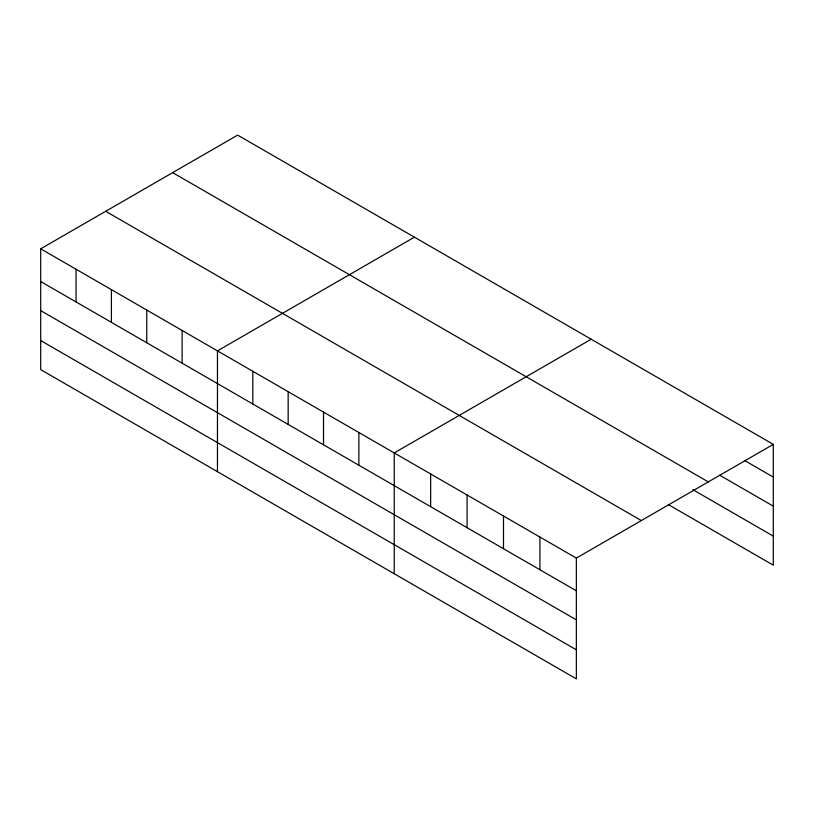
<?xml version="1.0" encoding="UTF-8"?>
<svg xmlns="http://www.w3.org/2000/svg" width="814" height="814" viewBox="0 0 814 814"><rect width="100%" height="100%" fill="white"/><g stroke="black" fill="none" stroke-linecap="round" stroke-linejoin="round"><path stroke-width="1.22" d="M576.353 619.861L576.353 558.078L40.7 248.819L40.7 369.627L576.353 678.886L576.353 619.861L40.7 310.602M668.314 504.568L773.3 565.181L773.3 444.373L237.647 135.114L40.7 248.819M414.418 237.169L217.46 350.875L217.46 471.682M591.178 339.224L394.23 452.93L394.23 573.738M576.353 558.078L773.3 444.373M744.372 460.378L773.3 477.075M719.739 475.223L773.3 506.155M172.66 172.639L708.302 481.888M692.948 489.723L773.3 536.111M105.698 211.294L641.34 520.553M40.7 281.532L576.353 590.791M40.7 340.557L576.353 649.816M539.926 537.047L539.926 569.759M503.5 516.015L503.5 548.728M467.073 494.983L467.073 527.696M430.657 473.962L430.657 506.664M358.872 432.519L358.872 465.232M323.524 412.108L323.524 444.82M288.166 391.697L288.166 424.409M252.818 371.286L252.818 403.998M182.112 330.464L182.112 363.176M146.754 310.053L146.754 342.765M111.406 289.642L111.406 322.354M76.048 269.231L76.048 301.943"/></g></svg>
